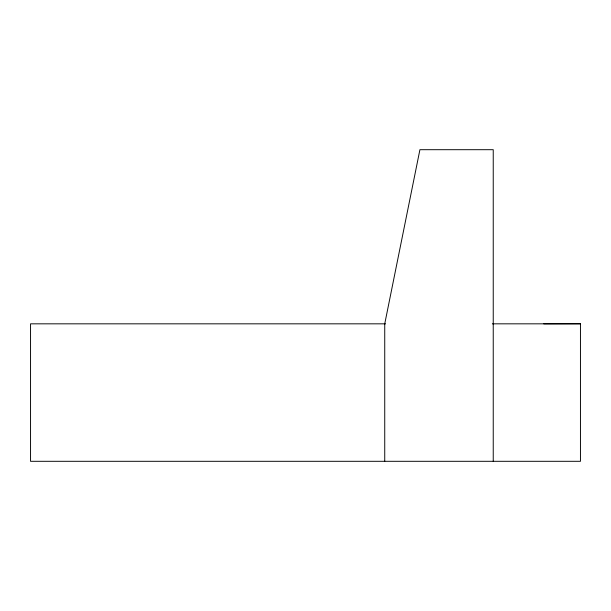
<?xml version="1.0" encoding="UTF-8"?>
<svg xmlns="http://www.w3.org/2000/svg" width="611" height="611" viewBox="0 0 611 611"><rect width="100%" height="100%" fill="white"/><g stroke="black" fill="none" stroke-linecap="round" stroke-linejoin="round"><path stroke-width="0.92" d="M385.564 323.83L30.55 323.83L30.55 461.305L580.45 461.305L580.45 323.738L543.79 323.83M492.321 323.83L580.45 323.83M493.237 461.305L493.237 149.695L419.917 149.695L384.739 323.83L384.739 461.305"/></g></svg>
